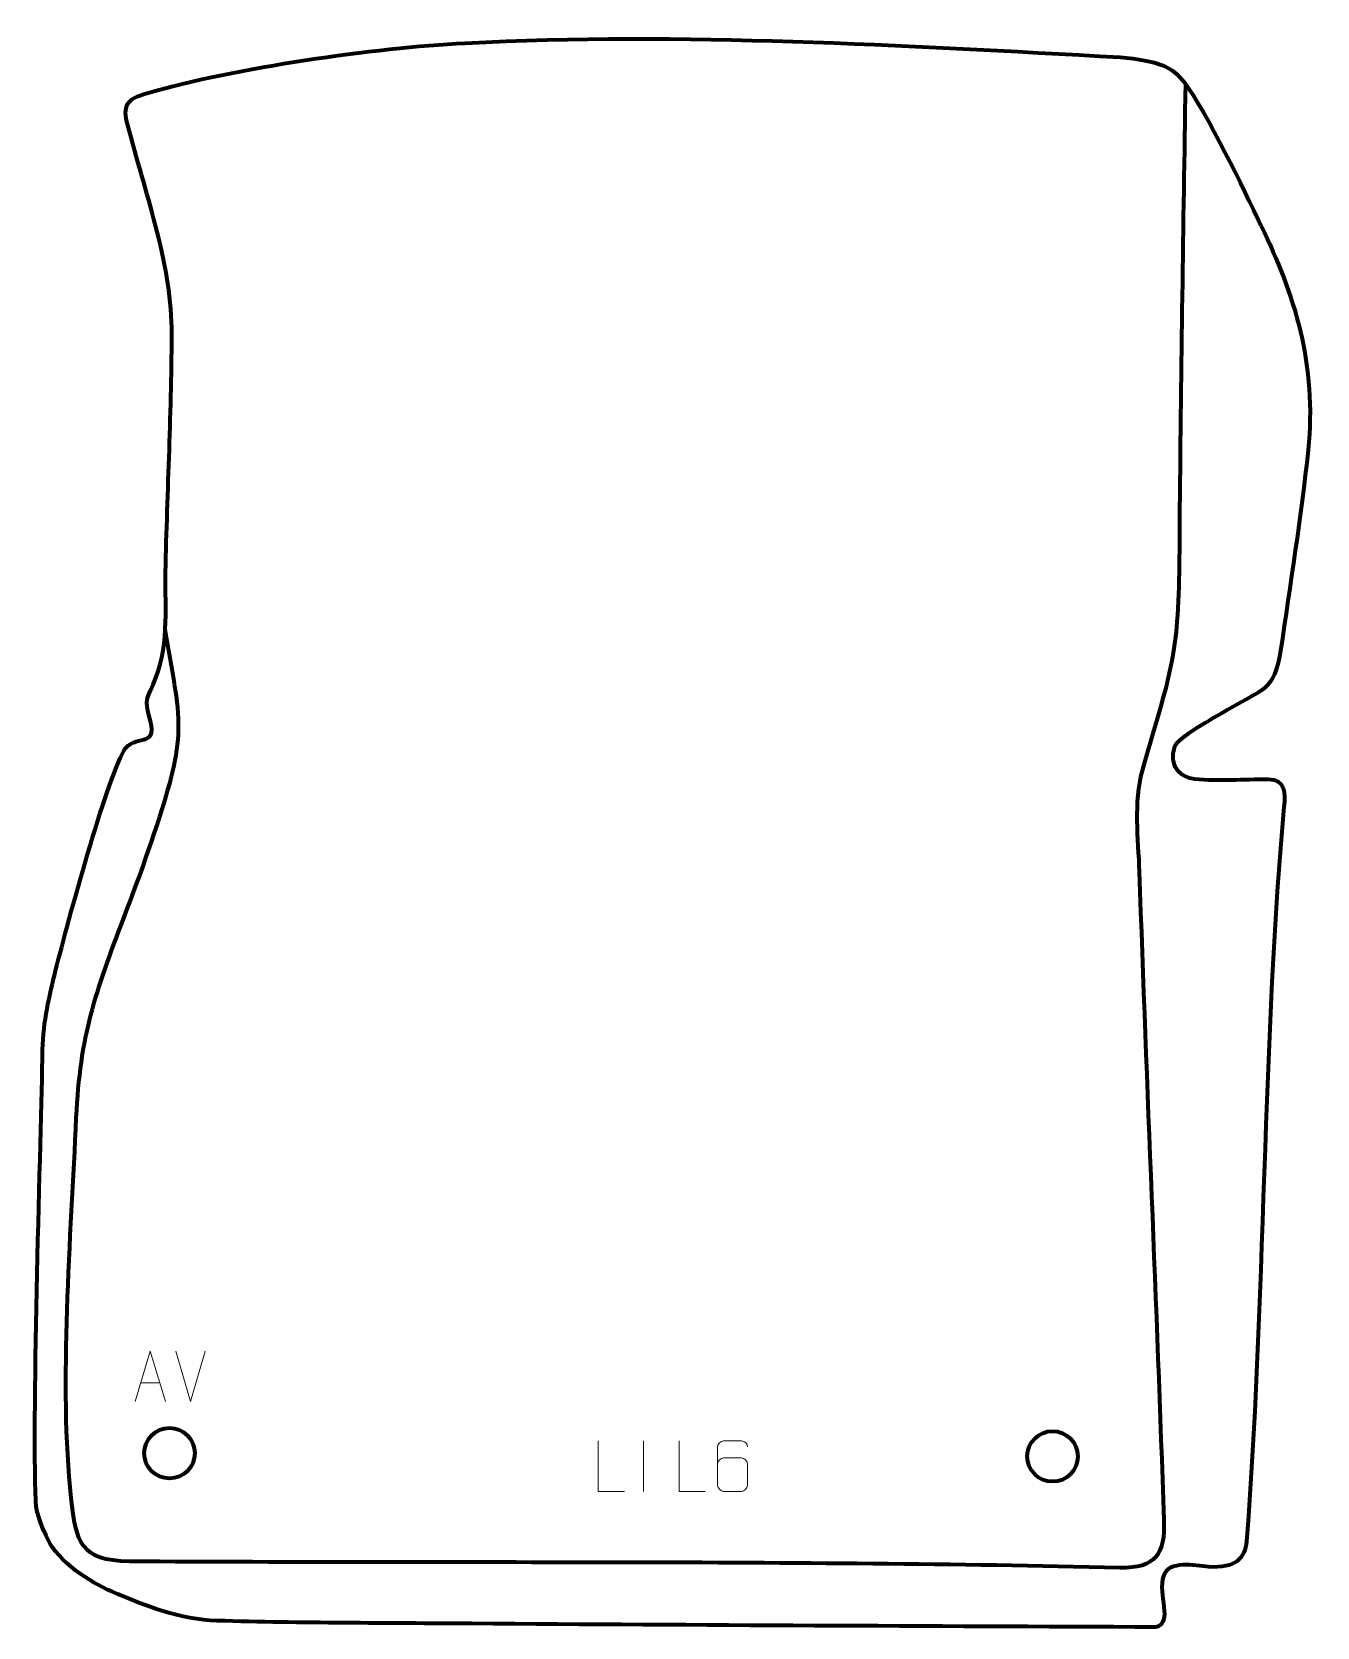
# Model space of a CAD drawing. Header units: millimetres. Extents: x 1144 to 1780, y -128 to 662.
import ezdxf

# ---------------------------------------------------------------- set-up
doc = ezdxf.new("R2010")
doc.units = ezdxf.units.MM
doc.header["$MEASUREMENT"] = 0
doc.layers.add('layer 2', color=7, linetype='Continuous')
doc.layers.add('layer 3', color=7, linetype='Continuous')

msp = doc.modelspace()

# ---------------------------------------------------------------- linework, layer by layer
at = {"layer": 'layer 2', "color": 142, "lineweight": 200}
for centre in [(1211.958, -41.5851), (1649.1821, -43.1724)]:
    msp.add_ellipse(centre, major_axis=(0, 12.5), ratio=1, dxfattribs=at)
at = {"layer": 'layer 2', "color": 142, "lineweight": 158}
msp.add_open_spline([(1714.946, 636.1896), (1713.8546, 566.1117), (1712.7438, 496.1567), (1712.1144, 426.068), (1712.1144, 426.068), (1711.9531, 408.11), (1712.0726, 387.6833), (1710.7675, 369.9342), (1710.7675, 369.9342), (1708.8314, 343.6037), (1700.4676, 321.2799), (1693.5022, 296.2049), (1693.5022, 296.2049), (1689.1799, 280.5293), (1691.5434, 262.5888), (1692.1013, 246.3094), (1692.1013, 246.3094), (1695.7695, 139.2779), (1700.6008, 32.2742), (1704.3147, -74.752), (1704.3147, -74.752), (1704.893, -91.4171), (1700.2772, -98.7066), (1682.509, -98.2789), (1682.509, -98.2789), (1519.8874, -94.3648), (1354.8452, -96.2695), (1191.9148, -95.1381), (1191.9148, -95.1381), (1167.975, -94.6849), (1165.7447, -86.1396), (1163.2972, -63.7707), (1163.2972, -63.7707), (1157.1967, -8.0148), (1163.2073, 66.2629), (1165.8344, 124.531), (1165.8344, 124.531), (1167.6957, 165.1454), (1175.263, 186.4295), (1189.494, 223.7362), (1189.494, 223.7362), (1197.9282, 245.7779), (1205.7625, 267.7314), (1212.2242, 290.4466), (1212.2242, 290.4466), (1216.4599, 305.7799), (1217.5684, 317.4397), (1215.4192, 333.2588), (1215.4192, 333.2588), (1213.878, 343.2885), (1212.0018, 353.2749), (1210.3565, 363.2911), (1210.3565, 363.2911), (1210.3565, 363.2911), (1209.8718, 366.2972), (1209.8718, 366.2972)], degree=3, knots=[0, 0, 0, 0, 0.06666667, 0.06666667, 0.06666667, 0.06666667, 0.13333333, 0.13333333, 0.13333333, 0.13333333, 0.2, 0.2, 0.2, 0.2, 0.26666667, 0.26666667, 0.26666667, 0.26666667, 0.33333333, 0.33333333, 0.33333333, 0.33333333, 0.4, 0.4, 0.4, 0.4, 0.46666667, 0.46666667, 0.46666667, 0.46666667, 0.53333333, 0.53333333, 0.53333333, 0.53333333, 0.6, 0.6, 0.6, 0.6, 0.66666667, 0.66666667, 0.66666667, 0.66666667, 0.73333333, 0.73333333, 0.73333333, 0.73333333, 0.8, 0.8, 0.8, 0.8, 0.86666667, 0.86666667, 0.86666667, 0.86666667, 1, 1, 1, 1], dxfattribs=at)
at = {"layer": 'layer 3', "color": 242, "lineweight": 158}
msp.add_open_spline([(1700.494, -127.6594), (1708.8636, -125.5248), (1701.1813, -111.2672), (1704.0338, -102.4383), (1704.0338, -102.4383), (1706.6373, -94.3802), (1719.6807, -97.2732), (1726.376, -97.8039), (1726.376, -97.8039), (1740.006, -98.8131), (1744.5239, -93.3423), (1745.1783, -85.2813), (1745.1783, -85.2813), (1753.9325, 22.5516), (1753.6338, 172.0007), (1763.7503, 278.2778), (1763.7503, 278.2778), (1764.4019, 285.1233), (1764.4628, 291.8853), (1755.9839, 291.993), (1755.9839, 291.993), (1743.589, 292.1505), (1731.9477, 291.0081), (1719.4421, 292.2414), (1719.4421, 292.2414), (1710.3722, 293.2304), (1706.3142, 300.9289), (1710.0699, 309.0987), (1710.0699, 309.0987), (1712.3537, 313.1747), (1731.9153, 324.0378), (1736.9489, 327.0087), (1736.9489, 327.0087), (1753.3, 336.6591), (1758.6826, 335.547), (1762.0744, 355.518), (1762.0744, 355.518), (1766.8617, 388.4027), (1772.1786, 421.8763), (1775.6793, 454.8735), (1775.6793, 454.8735), (1780.1702, 497.2045), (1768.9389, 531.7938), (1752.3878, 566.1359), (1752.3878, 566.1359), (1743.6256, 584.3166), (1725.8374, 621.5402), (1714.3184, 637.0473), (1714.3184, 637.0473), (1708.669, 644.6528), (1701.5431, 647.7073), (1682.6128, 649.4117), (1682.6128, 649.4117), (1574.7227, 655.2472), (1466.3697, 661.9113), (1358.398, 656.4092), (1358.398, 656.4092), (1313.223, 654.0097), (1244.918, 644.3723), (1200.8679, 631.6243), (1200.8679, 631.6243), (1190.456, 628.6111), (1188.7502, 625.4862), (1191.3122, 615.6012), (1191.3122, 615.6012), (1199.5509, 583.8132), (1212.5714, 548.3157), (1213.09, 515.4976), (1213.09, 515.4976), (1213.1323, 475.4499), (1210.8983, 434.6411), (1209.9995, 394.5011), (1209.9995, 394.5011), (1209.826, 375.8038), (1211.8815, 356.3365), (1203.8229, 338.9225), (1203.8229, 338.9225), (1199.6559, 329.9181), (1200.2624, 329.713), (1202.5788, 320.6974), (1202.5788, 320.6974), (1206.0552, 307.1676), (1194.4277, 314.9848), (1189.3979, 306.0171), (1189.3979, 306.0171), (1180.2064, 289.63), (1161.8886, 222.3235), (1155.7669, 197.9872), (1155.7669, 197.9872), (1152.521, 185.0834), (1149.3864, 172.0282), (1149.1553, 158.1182), (1149.1553, 158.1182), (1148.4272, 114.2936), (1143.8315, -19.2617), (1145.7538, -65.1445), (1145.7538, -65.1445), (1146.07, -72.6917), (1149.4978, -79.2979), (1151.8353, -84.3909), (1151.8353, -84.3909), (1156.7584, -95.1171), (1172.7584, -105.5683), (1183.3452, -110.1108), (1183.3452, -110.1108), (1199.8586, -117.1377), (1217.386, -123.9869), (1235.5371, -124.5165), (1235.5371, -124.5165), (1277.3041, -125.7353), (1319.8924, -125.6403), (1361.709, -125.9416), (1361.709, -125.9416), (1474.63, -126.7552), (1587.57, -127.2551), (1700.494, -127.6594)], degree=3, knots=[0, 0, 0, 0, 0.03333333, 0.03333333, 0.03333333, 0.03333333, 0.06666667, 0.06666667, 0.06666667, 0.06666667, 0.1, 0.1, 0.1, 0.1, 0.13333333, 0.13333333, 0.13333333, 0.13333333, 0.16666667, 0.16666667, 0.16666667, 0.16666667, 0.2, 0.2, 0.2, 0.2, 0.23333333, 0.23333333, 0.23333333, 0.23333333, 0.26666667, 0.26666667, 0.26666667, 0.26666667, 0.3, 0.3, 0.3, 0.3, 0.33333333, 0.33333333, 0.33333333, 0.33333333, 0.36666667, 0.36666667, 0.36666667, 0.36666667, 0.4, 0.4, 0.4, 0.4, 0.43333333, 0.43333333, 0.43333333, 0.43333333, 0.46666667, 0.46666667, 0.46666667, 0.46666667, 0.5, 0.5, 0.5, 0.5, 0.53333333, 0.53333333, 0.53333333, 0.53333333, 0.56666667, 0.56666667, 0.56666667, 0.56666667, 0.6, 0.6, 0.6, 0.6, 0.63333333, 0.63333333, 0.63333333, 0.63333333, 0.66666667, 0.66666667, 0.66666667, 0.66666667, 0.7, 0.7, 0.7, 0.7, 0.73333333, 0.73333333, 0.73333333, 0.73333333, 0.76666667, 0.76666667, 0.76666667, 0.76666667, 0.8, 0.8, 0.8, 0.8, 0.83333333, 0.83333333, 0.83333333, 0.83333333, 0.86666667, 0.86666667, 0.86666667, 0.86666667, 0.9, 0.9, 0.9, 0.9, 0.93333333, 0.93333333, 0.93333333, 0.93333333, 1, 1, 1, 1], dxfattribs=at)
at = {"layer": 'layer 3', "color": 250, "lineweight": 9}
for points, knots in [([(1195.0135, -16.025), (1195.0135, -16.025), (1202.3845, 8.9285), (1202.3845, 8.9285), (1202.3845, 8.9285), (1202.3845, 8.9285), (1209.9544, -16.025), (1209.9544, -16.025)], [0, 0, 0, 0, 0.33333333, 0.33333333, 0.33333333, 0.33333333, 1, 1, 1, 1]), ([(1437.195, -60.4823), (1437.195, -60.4823), (1424.2459, -60.4823), (1424.2459, -60.4823), (1424.2459, -60.4823), (1424.2459, -60.4823), (1424.2459, -35.5287), (1424.2459, -35.5287)], [0, 0, 0, 0, 0.33333333, 0.33333333, 0.33333333, 0.33333333, 1, 1, 1, 1]), ([(1477.195, -60.4823), (1477.195, -60.4823), (1464.2459, -60.4823), (1464.2459, -60.4823), (1464.2459, -60.4823), (1464.2459, -60.4823), (1464.2459, -35.5287), (1464.2459, -35.5287)], [0, 0, 0, 0, 0.33333333, 0.33333333, 0.33333333, 0.33333333, 1, 1, 1, 1]), ([(1498.1504, -38.4648), (1498.1263, -37.1253), (1496.7701, -35.4721), (1495.1982, -35.5064), (1495.1982, -35.5064), (1492.2134, -35.5067), (1489.2282, -35.5067), (1486.2428, -35.5064), (1486.2428, -35.5064), (1485.0237, -35.4915), (1483.2955, -36.9291), (1483.2905, -38.4648), (1483.2905, -38.4648), (1483.2908, -44.8253), (1483.2908, -51.1861), (1483.2905, -57.5468), (1483.2905, -57.5468), (1483.2952, -58.7097), (1485.0237, -60.4808), (1486.2428, -60.5052), (1486.2428, -60.5052), (1489.2282, -60.5049), (1492.2134, -60.5049), (1495.1982, -60.5052), (1495.1982, -60.5052), (1496.4763, -60.4614), (1498.146, -58.8469), (1498.1504, -57.5468), (1498.1504, -57.5468), (1498.1504, -53.9635), (1498.1504, -50.3804), (1498.1504, -46.7977), (1498.1504, -46.7977), (1498.1119, -45.3195), (1496.5292, -43.8866), (1495.1982, -43.8886), (1495.1982, -43.8886), (1492.2134, -43.8883), (1489.2282, -43.8883), (1486.2428, -43.8886), (1486.2428, -43.8886), (1484.9133, -43.8836), (1483.2703, -45.3909), (1483.312, -46.8194)], [0, 0, 0, 0, 0.08333333, 0.08333333, 0.08333333, 0.08333333, 0.16666667, 0.16666667, 0.16666667, 0.16666667, 0.25, 0.25, 0.25, 0.25, 0.33333333, 0.33333333, 0.33333333, 0.33333333, 0.41666667, 0.41666667, 0.41666667, 0.41666667, 0.5, 0.5, 0.5, 0.5, 0.58333333, 0.58333333, 0.58333333, 0.58333333, 0.66666667, 0.66666667, 0.66666667, 0.66666667, 0.75, 0.75, 0.75, 0.75, 0.83333333, 0.83333333, 0.83333333, 0.83333333, 1, 1, 1, 1])]:
    msp.add_open_spline(points, degree=3, knots=knots, dxfattribs=at)
for points in [[(1222.373, -16.0323), (1222.373, -16.0323), (1215.0512, 8.9213), (1215.0512, 8.9213)], [(1229.6949, 8.9213), (1229.6949, 8.9213), (1222.3731, -16.0323), (1222.3731, -16.0323)], [(1197.7361, -6.7756), (1197.7361, -6.7756), (1207.2318, -6.7756), (1207.2318, -6.7756)], [(1446.7205, -35.5184), (1446.7205, -35.5184), (1446.7205, -60.4925), (1446.7205, -60.4925)]]:
    msp.add_open_spline(points, degree=3, dxfattribs=at)

doc.saveas('drawing.dxf')
